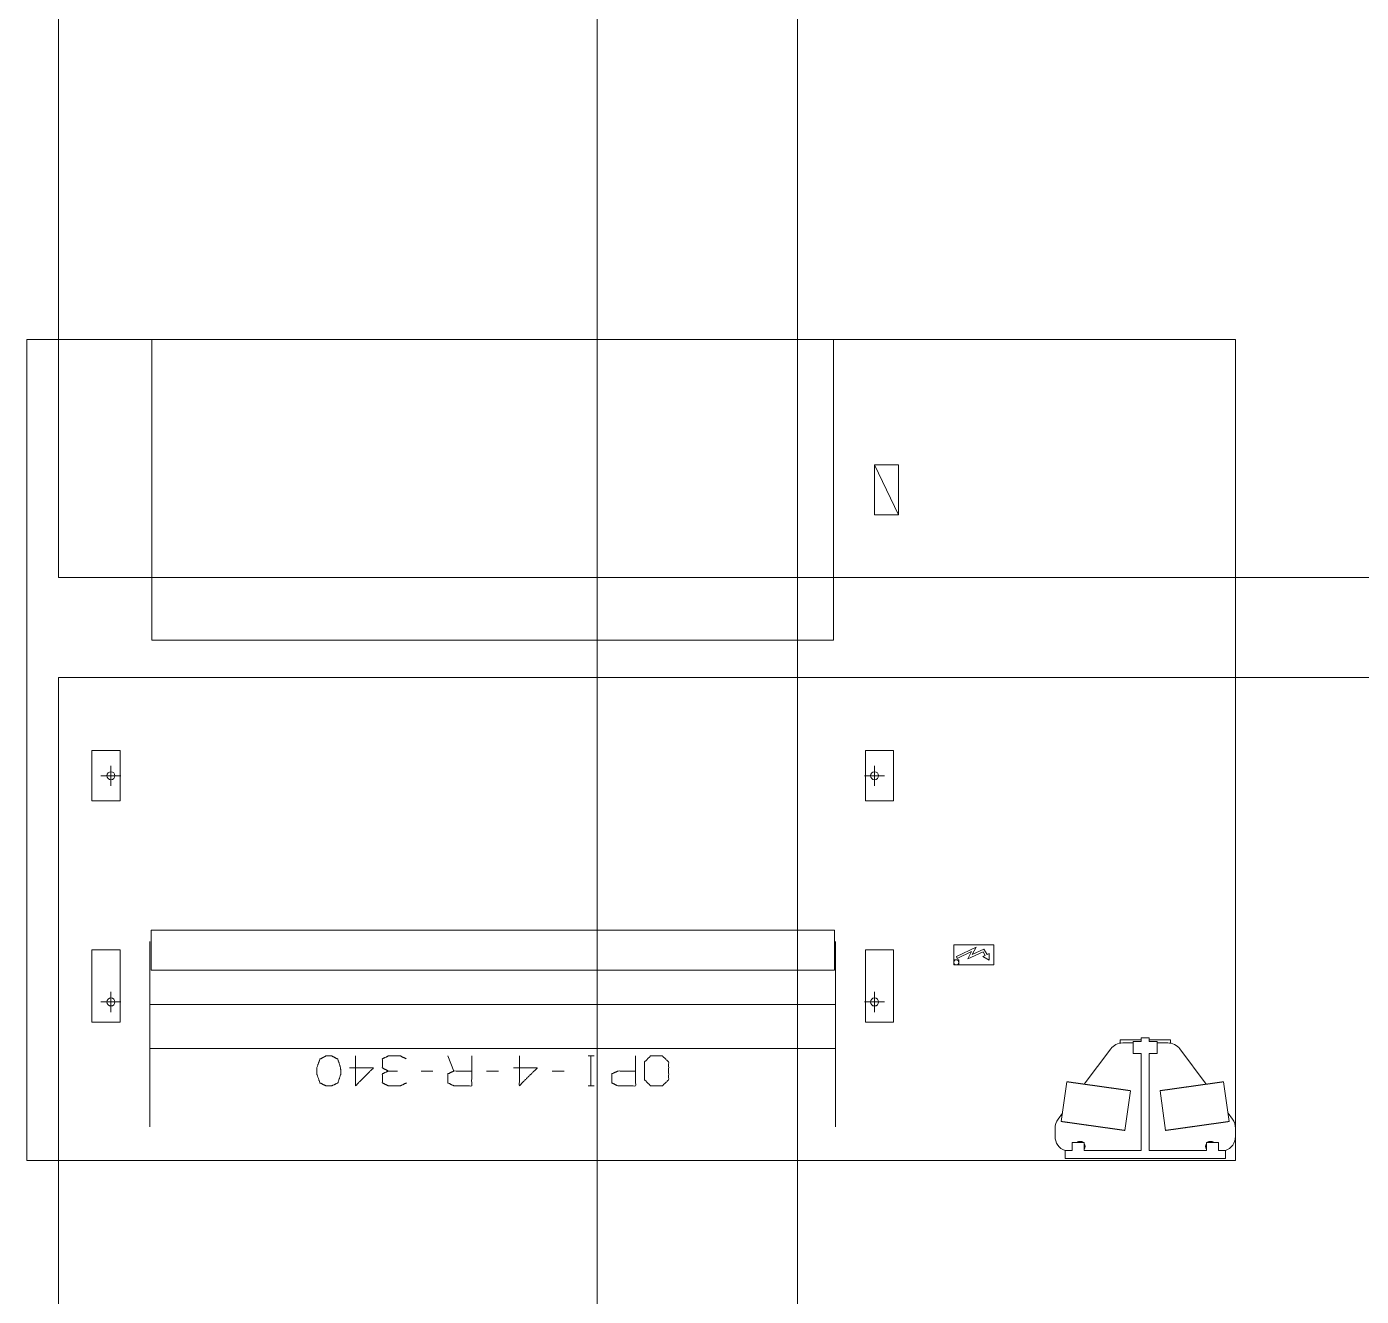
# Model space of a CAD drawing. Header units: millimetres. Extents: x 3056 to 110866, y 16649 to 58349.
# Drawn here: x 49162 to 55818, y 44265 to 50594 of the extents above; entities that cross this region are included whole.
import ezdxf

# ---------------------------------------------------------------- set-up
doc = ezdxf.new("R2010")
doc.units = ezdxf.units.MM
doc.layers.add('1', color=7, linetype='Continuous', true_color=0xffffff)

msp = doc.modelspace()

# ---------------------------------------------------------------- linework, layer by layer
at = {"layer": '1', "color": 143, "linetype": 'Continuous', "lineweight": 13}
for p, q in [((49320.5, 47849.3), (49320.5, 55863.3)), ((53006.5, 17870.4), (53006.5, 55213.3)), ((52006.5, 54663.3), (52006.5, 17870.4)), ((90886.5, 47849.3), (49320.5, 47849.3)), ((49320.5, 47349.3), (49320.5, 27999.3)), ((90886.5, 47349.3), (49320.5, 47349.3))]:
    msp.add_line(p, q, dxfattribs=at)
at = {"layer": '1', "color": 4, "linetype": 'Continuous', "lineweight": 13}
for p, q in [((49162.5, 44942.3), (49162.5, 49035.3)), ((49162.5, 44942.3), (49162.5, 49035.3)), ((49162.5, 49035.3), (55190.5, 49035.3)), ((49162.5, 49035.3), (55190.5, 49035.3)), ((55190.5, 49035.3), (55190.5, 44942.3)), ((55190.5, 49035.3), (55190.5, 44942.3)), ((53510.5, 48160.3), (53390.5, 48410.3)), ((53390.5, 48410.3), (53510.5, 48410.3)), ((53390.5, 48160.3), (53390.5, 48410.3)), ((53510.5, 48410.3), (53510.5, 48160.3)), ((53510.5, 48160.3), (53390.5, 48160.3)), ((49786.5, 47535.3), (53186.5, 47535.3)), ((49488, 46735.3), (49488, 46985.3)), ((49488, 46985.3), (49628, 46985.3)), ((49628, 46985.3), (49628, 46735.3)), ((53345, 46735.3), (53345, 46985.3)), ((53345, 46985.3), (53485.5, 46985.3)), ((53485.5, 46985.3), (53485.5, 46735.3)), ((49632.5, 46860.3), (49532.5, 46860.3)), ((49582.5, 46810.3), (49582.5, 46910.3)), ((53440.5, 46860.3), (53340.5, 46860.3)), ((53390.5, 46810.3), (53390.5, 46910.3)), ((49628, 46735.3), (49488, 46735.3)), ((53485.5, 46735.3), (53345, 46735.3)), ((49782.5, 46090.3), (53190.5, 46090.3)), ((49782.5, 45890.3), (49782.5, 46090.3)), ((53190.5, 46090.3), (53190.5, 45890.3)), ((49488, 45632.3), (49488, 45992.3)), ((49488, 45992.3), (49628, 45992.3)), ((49628, 45992.3), (49628, 45632.3)), ((53345, 45632.3), (53345, 45992.3)), ((53345, 45992.3), (53485.5, 45992.3)), ((53485.5, 45992.3), (53485.5, 45632.3)), ((53785.5, 45917.3), (53785.5, 46017.3)), ((53785.5, 46017.3), (53985.5, 46017.3)), ((53798.7, 45958.7), (53897.5, 46005)), ((53897.5, 46005), (53878, 45968.4)), ((53878, 45968.4), (53936.1, 45995.6)), ((53936.1, 45995.6), (53951.5, 45968.8)), ((53985.5, 46017.3), (53985.5, 45917.3)), ((53785.5, 45942.3), (53810.5, 45942.3)), ((53798.7, 45958.7), (53803.3, 45949.8)), ((53803.3, 45949.8), (53874.6, 45983.2)), ((53810.5, 45942.3), (53810.5, 45917.3)), ((53874.6, 45983.2), (53855.2, 45946.6)), ((53932, 45982.7), (53855.2, 45946.6)), ((53942.4, 45964.6), (53931.3, 45959.5)), ((53931.3, 45959.5), (53962.1, 45940.3)), ((53932, 45982.7), (53942.4, 45964.6)), ((53962.1, 45973.8), (53951.5, 45968.8)), ((53962.1, 45973.8), (53962.1, 45940.3)), ((53190.5, 45890.3), (49782.5, 45890.3)), ((53985.5, 45917.3), (53785.5, 45917.3)), ((49632.5, 45732.3), (49532.5, 45732.3)), ((49582.5, 45682.3), (49582.5, 45782.3)), ((53440.5, 45732.3), (53340.5, 45732.3)), ((53390.5, 45682.3), (53390.5, 45782.3)), ((53196.4, 45719.7), (49776.5, 45719.7)), ((49628, 45632.3), (49488, 45632.3)), ((53485.5, 45632.3), (53345, 45632.3)), ((54615.5, 45527.2), (54615.5, 45543.3)), ((54720.5, 45543.3), (54615.5, 45543.3)), ((54628, 45528.3), (54680.5, 45528.3)), ((54680.5, 45475.3), (54680.5, 45535.3)), ((54720.5, 45535.3), (54680.5, 45535.3)), ((54720.5, 45553.3), (54760.5, 45553.3)), ((54720.5, 45535.3), (54720.5, 45553.3)), ((54760.5, 45535.3), (54760.5, 45553.3)), ((54865.5, 45543.3), (54760.5, 45543.3)), ((54760.5, 45535.3), (54800.5, 45535.3)), ((54800.5, 45475.3), (54800.5, 45535.3)), ((54800.5, 45528.3), (54853, 45528.3)), ((54865.5, 45527.2), (54865.5, 45543.3)), ((49776.5, 45500.6), (53196.4, 45500.6)), ((51262.9, 45463.1), (51292.6, 45388.1)), ((51991.6, 45463.1), (51961.9, 45463.1)), ((51976, 45314.6), (51976, 45463.1)), ((54568, 45498.3), (54436.1, 45322.4)), ((54720.5, 45475.3), (54680.5, 45475.3)), ((54720.5, 44992.3), (54720.5, 45475.3)), ((54760.5, 45475.3), (54800.5, 45475.3)), ((54760.5, 44992.3), (54760.5, 45475.3)), ((55044.9, 45322.4), (54913, 45498.3)), ((51129.1, 45388.1), (51188.5, 45388.1)), ((51456, 45388.1), (51515.4, 45388.1)), ((51782.9, 45388.1), (51842.3, 45388.1)), ((54349.7, 45334.6), (54321.8, 45136.5)), ((55159.1, 45136.5), (55131.3, 45334.6)), ((51991.6, 45314.6), (51961.9, 45314.6)), ((54638.7, 45092), (54666.6, 45290.1)), ((54814.4, 45290.1), (54842.2, 45092)), ((54327.7, 45177.9), (54305.5, 45148.3)), ((55175.5, 45148.3), (55153.3, 45177.9)), ((54290.5, 45062.3), (54290.5, 45103.3)), ((54375.5, 44992.3), (54340.5, 44992.3)), ((54340.5, 44952.3), (54340.5, 44992.3)), ((54375.5, 44992.3), (54375.5, 45032.3)), ((54375.5, 45032.3), (54435.5, 45032.3)), ((54435.5, 44992.3), (54435.5, 45032.3)), ((54720.5, 44992.3), (54435.5, 44992.3)), ((55045.5, 44992.3), (54760.5, 44992.3)), ((55045.5, 44992.3), (55045.5, 45032.3)), ((55045.5, 45032.3), (55105.5, 45032.3)), ((55105.5, 44992.3), (55105.5, 45032.3)), ((55140.5, 44992.3), (55105.5, 44992.3)), ((55140.5, 44952.3), (55140.5, 44992.3)), ((55190.5, 44942.3), (49162.5, 44942.3)), ((55190.5, 44942.3), (49162.5, 44942.3)), ((54340.5, 44952.3), (55140.5, 44952.3))]:
    msp.add_line(p, q, dxfattribs=at)
at = {"layer": '1', "color": 9, "linetype": 'Continuous', "lineweight": 13}
for p, q in [((58556.5, 47849.3), (54720.5, 47849.3)), ((58556.5, 47349.3), (54720.5, 47349.3)), ((49320.5, 46041.3), (49320.5, 44541.3))]:
    msp.add_line(p, q, dxfattribs=at)
at = {"layer": '1', "color": 4, "linetype": 'Continuous', "lineweight": 13}
for centre, radius in [((49582.5, 46860.3), 20), ((53390.5, 46860.3), 20), ((53798, 45929.8), 12.5), ((49582.5, 45732.3), 20), ((53390.5, 45732.3), 20)]:
    msp.add_circle(centre, radius, dxfattribs=at)
for centre, radius, start, end in [((54628, 45453.3), 75, 90, 143.1301), ((54853, 45453.3), 75, 36.8699, 90), ((54365.5, 45103.3), 75, 143.1301, 180), ((55115.5, 45103.3), 75, 0, 36.8699), ((54365.5, 45062.3), 75, 180, 250.52766), ((55115.5, 45062.3), 75, 289.47234, 0), ((54415.5, 45012.3), 25, 90, 126.87188), ((54415.5, 45012.3), 25, 53.12812, 90), ((54415.5, 45012.3), 25, 323.12812, 36.86625), ((55065.5, 45012.3), 25, 143.13375, 216.87188), ((55065.5, 45012.3), 25, 90, 126.87188), ((55065.5, 45012.3), 25, 53.12812, 90)]:
    msp.add_arc(centre, radius, start, end, dxfattribs=at)
for points, knots in [([(49786.5, 49035.3), (49786.5, 49035.2), (49786.5, 49035), (49786.5, 49034.6), (49786.5, 49034), (49786.5, 49033.2), (49786.5, 49032.2), (49786.5, 49030.9), (49786.5, 49029.5), (49786.5, 49028.7), (49786.5, 49027), (49786.5, 49025.1), (49786.5, 49022.9), (49786.5, 49020.6), (49786.5, 49018), (49786.5, 49015.3), (49786.5, 49012.3), (49786.5, 49009.2), (49786.5, 49005.9), (49786.5, 49002.3), (49786.5, 48998.6), (49786.5, 48994.7), (49786.5, 48990.5), (49786.5, 48986.2), (49786.5, 48981.7), (49786.5, 48977), (49786.5, 48974.6), (49786.5, 48969.6), (49786.5, 48964.4), (49786.5, 48959.1), (49786.5, 48953.5), (49786.5, 48947.8), (49786.5, 48941.9), (49786.5, 48935.8), (49786.5, 48929.6), (49786.5, 48923.1), (49786.5, 48916.5), (49786.5, 48909.7), (49786.5, 48902.8), (49786.5, 48895.7), (49786.5, 48888.4), (49786.5, 48884.7), (49786.5, 48877.2), (49786.5, 48869.5), (49786.5, 48861.6), (49786.5, 48853.6), (49786.5, 48845.4), (49786.5, 48837.1), (49786.5, 48828.6), (49786.5, 48820), (49786.5, 48811.2), (49786.5, 48802.3), (49786.5, 48793.3), (49786.5, 48784.1), (49786.5, 48774.7), (49786.5, 48765.3), (49786.5, 48760.5), (49786.5, 48750.8), (49786.5, 48741), (49786.5, 48731.1), (49786.5, 48721.1), (49786.5, 48716), (49786.5, 48705.8), (49786.5, 48695.5), (49786.5, 48685.1), (49786.5, 48674.5), (49786.5, 48663.9), (49786.5, 48653.1), (49786.5, 48642.3), (49786.5, 48631.3), (49786.5, 48620.3), (49786.5, 48609.1), (49786.5, 48603.5), (49786.5, 48592.2), (49786.5, 48580.9), (49786.5, 48569.4), (49786.5, 48557.9), (49786.5, 48546.3), (49786.5, 48540.5), (49786.5, 48528.8), (49786.5, 48517.1), (49786.5, 48511.1), (49786.5, 48499.3), (49786.5, 48487.4), (49786.5, 48475.4), (49786.5, 48463.4), (49786.5, 48451.3), (49786.5, 48439.2), (49786.5, 48427), (49786.5, 48414.9), (49786.5, 48402.6), (49786.5, 48390.4), (49786.5, 48378.1), (49786.5, 48365.7), (49786.5, 48353.4), (49786.5, 48341), (49786.5, 48328.7), (49786.5, 48316.3), (49786.5, 48303.9), (49786.5, 48291.5), (49786.5, 48285.3)], [0, 0, 0.000141, 0.000346, 0.000889, 0.001707, 0.002801, 0.00417, 0.005807, 0.007719, 0.008735, 0.011056, 0.013638, 0.016496, 0.019621, 0.023015, 0.026677, 0.0306, 0.034791, 0.03925, 0.043963, 0.048944, 0.054186, 0.059683, 0.06544, 0.071444, 0.077709, 0.080969, 0.087608, 0.094502, 0.101642, 0.109022, 0.116656, 0.124523, 0.13263, 0.140976, 0.149556, 0.158368, 0.167413, 0.176684, 0.186181, 0.195897, 0.200814, 0.210861, 0.221127, 0.231597, 0.242287, 0.25318, 0.264279, 0.275574, 0.287075, 0.298766, 0.310647, 0.322719, 0.334975, 0.347414, 0.360029, 0.366428, 0.379305, 0.39235, 0.405565, 0.418943, 0.425674, 0.439284, 0.453049, 0.46697, 0.481031, 0.495234, 0.509578, 0.524049, 0.538661, 0.553393, 0.568245, 0.57573, 0.590759, 0.6059, 0.621154, 0.636507, 0.651958, 0.659705, 0.675298, 0.690982, 0.698863, 0.714675, 0.730557, 0.746516, 0.762546, 0.778633, 0.79479, 0.810997, 0.82726, 0.843572, 0.85992, 0.87631, 0.892735, 0.909181, 0.925663, 0.942159, 0.958676, 0.9752, 0.991731, 1, 1]), ([(53186.5, 48285.3), (53186.5, 48297.7), (53186.5, 48310.1), (53186.5, 48322.5), (53186.5, 48334.9), (53186.5, 48347.2), (53186.5, 48359.6), (53186.5, 48371.9), (53186.5, 48384.2), (53186.5, 48396.5), (53186.5, 48408.7), (53186.5, 48414.9), (53186.5, 48427), (53186.5, 48439.2), (53186.5, 48451.3), (53186.5, 48463.4), (53186.5, 48475.4), (53186.5, 48487.4), (53186.5, 48499.3), (53186.5, 48511.1), (53186.5, 48522.9), (53186.5, 48534.7), (53186.5, 48546.3), (53186.5, 48557.9), (53186.5, 48569.4), (53186.5, 48575.2), (53186.5, 48586.6), (53186.5, 48592.2), (53186.5, 48603.5), (53186.5, 48614.7), (53186.5, 48625.8), (53186.5, 48636.8), (53186.5, 48647.7), (53186.5, 48658.5), (53186.5, 48669.2), (53186.5, 48679.8), (53186.5, 48690.3), (53186.5, 48695.5), (53186.5, 48705.8), (53186.5, 48716), (53186.5, 48726.1), (53186.5, 48736.1), (53186.5, 48746), (53186.5, 48755.7), (53186.5, 48765.3), (53186.5, 48770), (53186.5, 48779.4), (53186.5, 48788.7), (53186.5, 48797.8), (53186.5, 48806.8), (53186.5, 48815.6), (53186.5, 48824.3), (53186.5, 48832.9), (53186.5, 48841.3), (53186.5, 48849.5), (53186.5, 48857.6), (53186.5, 48865.5), (53186.5, 48873.3), (53186.5, 48880.9), (53186.5, 48888.4), (53186.5, 48895.7), (53186.5, 48902.8), (53186.5, 48909.7), (53186.5, 48916.5), (53186.5, 48923.1), (53186.5, 48926.4), (53186.5, 48932.7), (53186.5, 48938.9), (53186.5, 48944.9), (53186.5, 48950.7), (53186.5, 48956.3), (53186.5, 48961.8), (53186.5, 48964.4), (53186.5, 48969.6), (53186.5, 48974.6), (53186.5, 48979.4), (53186.5, 48984), (53186.5, 48988.4), (53186.5, 48992.6), (53186.5, 48996.6), (53186.5, 49000.5), (53186.5, 49004.1), (53186.5, 49007.5), (53186.5, 49010.8), (53186.5, 49013.8), (53186.5, 49016.7), (53186.5, 49019.3), (53186.5, 49021.8), (53186.5, 49022.9), (53186.5, 49025.1), (53186.5, 49027), (53186.5, 49028.7), (53186.5, 49030.3), (53186.5, 49031.6), (53186.5, 49032.7), (53186.5, 49033.7), (53186.5, 49034), (53186.5, 49034.6), (53186.5, 49035), (53186.5, 49035.2), (53186.5, 49035.3)], [0, 0, 0.016538, 0.033069, 0.049586, 0.066096, 0.082585, 0.099045, 0.115485, 0.131896, 0.148265, 0.164598, 0.17274, 0.189003, 0.20521, 0.221367, 0.237454, 0.253484, 0.269443, 0.285325, 0.301137, 0.316856, 0.332498, 0.348042, 0.363493, 0.378846, 0.386501, 0.401699, 0.409241, 0.42427, 0.439185, 0.453973, 0.468642, 0.483183, 0.497598, 0.511871, 0.526003, 0.539987, 0.546951, 0.560716, 0.574326, 0.587788, 0.601081, 0.614211, 0.627179, 0.639971, 0.646279, 0.658802, 0.671156, 0.68332, 0.695293, 0.707083, 0.718675, 0.730077, 0.741274, 0.752267, 0.763054, 0.773638, 0.784009, 0.794162, 0.804103, 0.813819, 0.823316, 0.832587, 0.841632, 0.850444, 0.85479, 0.863257, 0.871484, 0.879471, 0.887225, 0.894725, 0.901992, 0.905498, 0.912392, 0.919031, 0.925423, 0.931554, 0.937439, 0.943069, 0.948438, 0.953546, 0.958394, 0.96298, 0.967305, 0.971362, 0.975158, 0.978678, 0.981938, 0.983504, 0.986362, 0.988944, 0.991265, 0.993304, 0.995082, 0.996585, 0.997813, 0.998293, 0.999111, 0.999654, 0.999929, 1, 1]), ([(49786.5, 48285.3), (49786.5, 48272.9), (49786.5, 48260.5), (49786.5, 48248.1), (49786.5, 48235.7), (49786.5, 48229.5), (49786.5, 48217.2), (49786.5, 48204.9), (49786.5, 48192.5), (49786.5, 48180.2), (49786.5, 48168), (49786.5, 48155.7), (49786.5, 48143.5), (49786.5, 48131.4), (49786.5, 48119.3), (49786.5, 48107.2), (49786.5, 48095.2), (49786.5, 48083.2), (49786.5, 48071.3), (49786.5, 48059.4), (49786.5, 48047.7), (49786.5, 48035.9), (49786.5, 48024.3), (49786.5, 48012.7), (49786.5, 48001.2), (49786.5, 47995.4), (49786.5, 47984), (49786.5, 47972.7), (49786.5, 47961.5), (49786.5, 47950.3), (49786.5, 47939.3), (49786.5, 47928.3), (49786.5, 47917.5), (49786.5, 47906.7), (49786.5, 47896.1), (49786.5, 47885.5), (49786.5, 47875.1), (49786.5, 47864.8), (49786.5, 47854.6), (49786.5, 47844.5), (49786.5, 47839.5), (49786.5, 47829.6), (49786.5, 47819.8), (49786.5, 47810.1), (49786.5, 47800.6), (49786.5, 47795.9), (49786.5, 47786.5), (49786.5, 47777.3), (49786.5, 47768.3), (49786.5, 47759.4), (49786.5, 47750.6), (49786.5, 47742), (49786.5, 47733.5), (49786.5, 47725.2), (49786.5, 47717), (49786.5, 47709), (49786.5, 47701.1), (49786.5, 47693.4), (49786.5, 47685.9), (49786.5, 47678.5), (49786.5, 47671.3), (49786.5, 47664.3), (49786.5, 47657.4), (49786.5, 47650.7), (49786.5, 47644.2), (49786.5, 47637.9), (49786.5, 47631.7), (49786.5, 47625.7), (49786.5, 47619.9), (49786.5, 47617.1), (49786.5, 47611.5), (49786.5, 47608.8), (49786.5, 47603.5), (49786.5, 47598.5), (49786.5, 47593.6), (49786.5, 47588.9), (49786.5, 47584.4), (49786.5, 47580.1), (49786.5, 47575.9), (49786.5, 47572), (49786.5, 47570.1), (49786.5, 47566.5), (49786.5, 47563.1), (49786.5, 47561.4), (49786.5, 47558.2), (49786.5, 47556.8), (49786.5, 47553.9), (49786.5, 47551.3), (49786.5, 47548.8), (49786.5, 47546.6), (49786.5, 47544.6), (49786.5, 47542.7), (49786.5, 47541.1), (49786.5, 47539.7), (49786.5, 47538.4), (49786.5, 47537.4), (49786.5, 47536.6), (49786.5, 47536), (49786.5, 47535.6), (49786.5, 47535.4), (49786.5, 47535.3)], [0, 0, 0.016531, 0.033062, 0.049579, 0.06609, 0.07433, 0.090812, 0.107259, 0.123684, 0.140074, 0.156429, 0.172734, 0.188998, 0.205204, 0.221361, 0.237455, 0.253478, 0.269438, 0.285327, 0.301132, 0.316859, 0.332494, 0.348044, 0.363496, 0.378849, 0.386497, 0.401695, 0.41678, 0.431751, 0.446603, 0.461343, 0.475948, 0.490419, 0.504763, 0.518965, 0.533027, 0.546948, 0.560713, 0.574323, 0.587785, 0.594432, 0.607647, 0.620693, 0.633569, 0.646276, 0.652584, 0.665023, 0.677278, 0.68935, 0.701232, 0.71293, 0.724424, 0.73572, 0.746818, 0.757712, 0.768401, 0.778878, 0.789137, 0.799184, 0.809013, 0.818622, 0.828006, 0.837165, 0.846097, 0.854789, 0.863256, 0.871483, 0.87947, 0.887224, 0.890977, 0.898357, 0.901991, 0.909004, 0.915771, 0.92229, 0.928555, 0.934567, 0.940317, 0.945813, 0.951056, 0.953546, 0.958393, 0.962979, 0.965209, 0.9694, 0.971361, 0.975157, 0.978685, 0.981945, 0.984929, 0.987653, 0.990108, 0.992288, 0.994193, 0.99583, 0.997199, 0.998293, 0.999111, 0.999654, 0.999929, 1, 1]), ([(53186.5, 47535.3), (53186.5, 47535.4), (53186.5, 47535.7), (53186.5, 47536.2), (53186.5, 47536.6), (53186.5, 47537.4), (53186.5, 47538.4), (53186.5, 47539.7), (53186.5, 47541.1), (53186.5, 47542.7), (53186.5, 47544.6), (53186.5, 47546.6), (53186.5, 47548.8), (53186.5, 47550), (53186.5, 47552.6), (53186.5, 47555.3), (53186.5, 47558.2), (53186.5, 47561.4), (53186.5, 47564.7), (53186.5, 47568.3), (53186.5, 47572), (53186.5, 47575.9), (53186.5, 47580.1), (53186.5, 47584.4), (53186.5, 47588.9), (53186.5, 47593.6), (53186.5, 47598.5), (53186.5, 47603.5), (53186.5, 47608.8), (53186.5, 47611.5), (53186.5, 47617.1), (53186.5, 47622.8), (53186.5, 47628.7), (53186.5, 47634.8), (53186.5, 47641), (53186.5, 47647.5), (53186.5, 47654.1), (53186.5, 47660.9), (53186.5, 47667.8), (53186.5, 47674.9), (53186.5, 47678.5), (53186.5, 47685.9), (53186.5, 47693.4), (53186.5, 47701.1), (53186.5, 47709), (53186.5, 47717), (53186.5, 47721.1), (53186.5, 47729.3), (53186.5, 47737.7), (53186.5, 47746.3), (53186.5, 47755), (53186.5, 47763.8), (53186.5, 47772.8), (53186.5, 47777.3), (53186.5, 47786.5), (53186.5, 47795.9), (53186.5, 47805.3), (53186.5, 47814.9), (53186.5, 47824.6), (53186.5, 47834.5), (53186.5, 47844.5), (53186.5, 47854.6), (53186.5, 47864.8), (53186.5, 47875.1), (53186.5, 47885.5), (53186.5, 47896.1), (53186.5, 47906.7), (53186.5, 47917.5), (53186.5, 47928.3), (53186.5, 47939.3), (53186.5, 47950.3), (53186.5, 47961.5), (53186.5, 47972.7), (53186.5, 47978.4), (53186.5, 47989.7), (53186.5, 48001.2), (53186.5, 48006.9), (53186.5, 48018.5), (53186.5, 48024.3), (53186.5, 48035.9), (53186.5, 48047.7), (53186.5, 48059.4), (53186.5, 48065.4), (53186.5, 48077.2), (53186.5, 48089.2), (53186.5, 48101.2), (53186.5, 48113.2), (53186.5, 48125.3), (53186.5, 48137.5), (53186.5, 48149.6), (53186.5, 48155.7), (53186.5, 48168), (53186.5, 48180.2), (53186.5, 48192.5), (53186.5, 48204.9), (53186.5, 48217.2), (53186.5, 48229.5), (53186.5, 48241.9), (53186.5, 48254.3), (53186.5, 48266.7), (53186.5, 48279.1), (53186.5, 48285.3)], [0, 0, 0.000141, 0.00055, 0.001228, 0.001707, 0.002801, 0.00417, 0.005807, 0.007712, 0.009892, 0.012347, 0.015071, 0.018055, 0.019622, 0.023015, 0.026677, 0.0306, 0.034791, 0.03925, 0.043963, 0.048944, 0.054187, 0.059683, 0.065433, 0.071445, 0.07771, 0.084229, 0.090996, 0.098009, 0.101643, 0.109023, 0.11665, 0.124524, 0.132631, 0.140977, 0.149557, 0.158369, 0.167415, 0.176686, 0.186182, 0.190987, 0.200816, 0.210863, 0.221122, 0.231599, 0.242288, 0.247735, 0.258728, 0.269925, 0.281327, 0.292919, 0.304709, 0.316682, 0.322722, 0.334977, 0.347416, 0.360032, 0.372823, 0.385791, 0.398922, 0.412215, 0.425677, 0.439287, 0.453052, 0.466973, 0.481035, 0.495237, 0.509581, 0.524052, 0.538657, 0.553397, 0.568249, 0.58322, 0.590763, 0.605904, 0.621151, 0.628806, 0.644209, 0.651956, 0.667506, 0.683141, 0.698868, 0.706749, 0.722596, 0.738521, 0.754516, 0.770581, 0.786703, 0.802889, 0.819123, 0.827266, 0.843571, 0.859926, 0.876316, 0.892741, 0.909188, 0.92567, 0.942165, 0.958683, 0.975207, 0.991738, 1, 1]), ([(49776.5, 46034.3), (49776.5, 46031.6), (49776.5, 46026), (49776.5, 46023.2), (49776.5, 46017.4), (49776.5, 46011.5), (49776.5, 46005.4), (49776.5, 45999.1), (49776.5, 45992.6), (49776.5, 45986), (49776.5, 45979.3), (49776.5, 45975.8), (49776.5, 45968.8), (49776.5, 45961.7), (49776.5, 45954.4), (49776.5, 45947), (49776.5, 45939.5), (49776.5, 45935.7), (49776.5, 45927.9), (49776.5, 45920), (49776.5, 45912), (49776.5, 45903.9), (49776.5, 45895.6), (49776.5, 45887.3), (49776.5, 45878.8), (49776.5, 45870.2), (49776.5, 45861.5), (49776.5, 45857.1), (49776.5, 45848.2), (49776.5, 45839.2), (49776.5, 45830.2), (49776.5, 45821.1), (49776.5, 45816.5), (49776.5, 45807.2), (49776.5, 45802.5), (49776.5, 45793.1), (49776.5, 45783.7), (49776.5, 45774.1), (49776.5, 45764.5), (49776.5, 45754.9), (49776.5, 45745.1), (49776.5, 45735.4), (49776.5, 45725.5), (49776.5, 45715.7), (49776.5, 45705.7), (49776.5, 45695.8), (49776.5, 45685.8), (49776.5, 45680.8), (49776.5, 45670.7), (49776.5, 45665.7), (49776.5, 45655.6), (49776.5, 45645.5), (49776.5, 45635.4), (49776.5, 45625.3), (49776.5, 45615.2), (49776.5, 45610.1)], [0, 0, 0.006424, 0.019473, 0.026097, 0.039744, 0.05379, 0.068223, 0.08303, 0.098224, 0.113779, 0.129709, 0.137855, 0.154309, 0.171112, 0.188252, 0.205728, 0.223542, 0.232523, 0.250798, 0.269385, 0.288272, 0.307457, 0.326917, 0.346652, 0.366661, 0.386932, 0.407452, 0.417831, 0.438713, 0.45982, 0.481151, 0.502707, 0.513522, 0.535377, 0.546392, 0.568522, 0.590839, 0.613305, 0.635946, 0.658725, 0.681653, 0.704705, 0.727883, 0.751173, 0.774562, 0.798039, 0.821603, 0.833404, 0.85708, 0.868944, 0.892695, 0.916496, 0.940335, 0.964186, 0.988062, 1, 1]), ([(53196.5, 45110.1), (53196.5, 45110.2), (53196.5, 45110.4), (53196.5, 45110.8), (53196.5, 45111.4), (53196.5, 45112.2), (53196.5, 45113.2), (53196.5, 45114.4), (53196.5, 45115.8), (53196.5, 45117.5), (53196.5, 45119.3), (53196.5, 45121.3), (53196.5, 45123.5), (53196.5, 45126), (53196.5, 45128.6), (53196.5, 45129.9), (53196.5, 45132.8), (53196.5, 45136), (53196.5, 45139.3), (53196.5, 45142.7), (53196.5, 45146.4), (53196.5, 45150.3), (53196.5, 45154.4), (53196.5, 45158.6), (53196.5, 45163), (53196.5, 45167.6), (53196.5, 45172.4), (53196.5, 45177.4), (53196.5, 45182.5), (53196.5, 45187.9), (53196.5, 45193.3), (53196.5, 45199), (53196.5, 45204.8), (53196.5, 45210.8), (53196.5, 45213.9), (53196.5, 45220.1), (53196.5, 45226.5), (53196.5, 45233.1), (53196.5, 45239.8), (53196.5, 45246.7), (53196.5, 45253.7), (53196.5, 45260.8), (53196.5, 45264.4), (53196.5, 45271.8), (53196.5, 45279.3), (53196.5, 45286.9), (53196.5, 45294.7), (53196.5, 45302.6), (53196.5, 45310.6), (53196.5, 45318.7), (53196.5, 45327), (53196.5, 45335.4), (53196.5, 45339.6), (53196.5, 45348.2), (53196.5, 45356.8), (53196.5, 45365.5), (53196.5, 45374.4), (53196.5, 45383.4), (53196.5, 45392.4), (53196.5, 45401.5), (53196.5, 45410.7), (53196.5, 45420), (53196.5, 45429.4), (53196.5, 45438.8), (53196.5, 45448.4), (53196.5, 45457.9), (53196.5, 45467.6), (53196.5, 45477.3), (53196.5, 45487), (53196.5, 45496.9), (53196.5, 45506.7), (53196.5, 45516.6), (53196.5, 45526.5), (53196.5, 45536.5), (53196.5, 45546.5), (53196.5, 45556.5), (53196.5, 45566.6), (53196.5, 45571.6), (53196.5, 45581.7), (53196.5, 45591.7), (53196.5, 45601.8), (53196.5, 45611.9), (53196.5, 45622), (53196.5, 45632.1), (53196.5, 45642.2), (53196.5, 45652.2), (53196.5, 45662.3), (53196.5, 45672.3), (53196.5, 45682.3), (53196.5, 45687.3), (53196.5, 45697.2), (53196.5, 45707.2), (53196.5, 45712.1), (53196.5, 45722), (53196.5, 45731.8), (53196.5, 45741.6), (53196.5, 45751.3), (53196.5, 45760.9), (53196.5, 45765.7), (53196.5, 45775.3), (53196.5, 45784.8), (53196.5, 45794.2), (53196.5, 45803.5), (53196.5, 45812.8), (53196.5, 45822), (53196.5, 45831.1), (53196.5, 45840.1), (53196.5, 45849), (53196.5, 45857.8), (53196.5, 45866.5), (53196.5, 45875.1), (53196.5, 45879.4), (53196.5, 45887.9), (53196.5, 45896.2), (53196.5, 45904.4), (53196.5, 45912.5), (53196.5, 45916.5), (53196.5, 45924.4), (53196.5, 45932.2), (53196.5, 45939.8), (53196.5, 45947.4), (53196.5, 45954.8), (53196.5, 45962), (53196.5, 45969.1), (53196.5, 45972.6), (53196.5, 45979.5), (53196.5, 45986.2), (53196.5, 45992.8), (53196.5, 45999.2), (53196.5, 46005.4), (53196.5, 46011.6), (53196.5, 46014.5), (53196.5, 46020.4), (53196.5, 46026.1), (53196.5, 46028.8), (53196.5, 46034.3)], [0, 0, 0.000109, 0.000275, 0.000716, 0.001374, 0.002256, 0.003355, 0.004672, 0.006213, 0.00797, 0.00994, 0.012133, 0.014538, 0.017155, 0.019989, 0.021455, 0.02461, 0.027971, 0.031538, 0.035317, 0.039302, 0.043488, 0.047879, 0.052472, 0.057264, 0.062251, 0.067433, 0.07281, 0.078375, 0.08413, 0.090073, 0.096194, 0.102504, 0.108986, 0.112318, 0.119063, 0.125986, 0.133074, 0.140329, 0.147749, 0.155325, 0.16306, 0.166965, 0.174936, 0.183049, 0.191306, 0.199711, 0.208254, 0.216929, 0.225741, 0.234679, 0.243743, 0.248335, 0.257577, 0.266933, 0.276403, 0.285983, 0.295665, 0.305445, 0.315322, 0.325296, 0.335351, 0.345491, 0.355712, 0.366007, 0.376376, 0.386815, 0.39731, 0.407868, 0.418478, 0.429134, 0.439842, 0.450589, 0.461371, 0.472192, 0.483037, 0.493905, 0.499344, 0.510241, 0.521148, 0.532062, 0.542981, 0.5539, 0.564814, 0.575721, 0.586612, 0.597485, 0.60833, 0.619152, 0.624546, 0.635316, 0.646052, 0.651405, 0.662073, 0.672694, 0.683258, 0.693765, 0.704209, 0.709397, 0.719738, 0.73001, 0.740202, 0.750313, 0.760339, 0.770279, 0.780122, 0.789868, 0.79951, 0.809049, 0.81848, 0.827801, 0.832428, 0.841572, 0.85059, 0.859482, 0.868243, 0.87256, 0.88112, 0.889543, 0.897822, 0.905959, 0.913946, 0.921779, 0.929458, 0.93326, 0.940698, 0.947981, 0.955092, 0.962032, 0.968806, 0.975408, 0.978614, 0.984947, 0.991096, 0.994125, 1, 1]), ([(49776.5, 45610.1), (49776.5, 45599.9), (49776.5, 45589.7), (49776.5, 45579.5), (49776.5, 45569.3), (49776.5, 45559.2), (49776.5, 45549.1), (49776.5, 45538.9), (49776.5, 45528.9), (49776.5, 45518.8), (49776.5, 45508.8), (49776.5, 45498.8), (49776.5, 45488.9), (49776.5, 45479.1), (49776.5, 45469.2), (49776.5, 45459.5), (49776.5, 45454.6), (49776.5, 45445), (49776.5, 45435.4), (49776.5, 45430.6), (49776.5, 45421.1), (49776.5, 45411.7), (49776.5, 45402.4), (49776.5, 45393.2), (49776.5, 45384), (49776.5, 45375), (49776.5, 45366), (49776.5, 45357.2), (49776.5, 45348.4), (49776.5, 45339.8), (49776.5, 45331.3), (49776.5, 45322.9), (49776.5, 45314.6), (49776.5, 45306.4), (49776.5, 45298.4), (49776.5, 45290.5), (49776.5, 45282.7), (49776.5, 45275), (49776.5, 45267.5), (49776.5, 45260.2), (49776.5, 45253), (49776.5, 45245.9), (49776.5, 45239), (49776.5, 45232.2), (49776.5, 45225.6), (49776.5, 45219.2), (49776.5, 45212.9), (49776.5, 45206.8), (49776.5, 45200.9), (49776.5, 45195.1), (49776.5, 45189.5), (49776.5, 45186.8), (49776.5, 45181.4), (49776.5, 45176.3), (49776.5, 45171.3), (49776.5, 45166.5), (49776.5, 45161.9), (49776.5, 45157.5), (49776.5, 45153.2), (49776.5, 45149.2), (49776.5, 45145.3), (49776.5, 45141.7), (49776.5, 45138.2), (49776.5, 45134.9), (49776.5, 45131.8), (49776.5, 45129), (49776.5, 45126.3), (49776.5, 45123.8), (49776.5, 45121.6), (49776.5, 45119.5), (49776.5, 45118.5), (49776.5, 45116.7), (49776.5, 45115.2), (49776.5, 45113.8), (49776.5, 45112.7), (49776.5, 45111.8), (49776.5, 45111), (49776.5, 45110.5), (49776.5, 45110.2), (49776.5, 45110.1)], [0, 0, 0.020405, 0.040788, 0.061161, 0.081513, 0.101822, 0.1221, 0.142314, 0.162476, 0.182573, 0.202587, 0.222526, 0.242359, 0.262107, 0.281739, 0.301245, 0.310939, 0.330264, 0.349452, 0.359009, 0.377974, 0.396781, 0.415418, 0.433886, 0.452174, 0.470271, 0.488178, 0.505884, 0.523368, 0.54064, 0.55769, 0.574507, 0.59108, 0.60741, 0.623497, 0.639309, 0.654866, 0.670149, 0.685145, 0.699856, 0.714281, 0.72841, 0.742242, 0.755757, 0.768955, 0.781835, 0.794387, 0.80661, 0.818506, 0.830052, 0.84126, 0.846679, 0.857358, 0.867676, 0.877635, 0.887234, 0.896452, 0.9053, 0.913777, 0.921874, 0.929578, 0.936902, 0.943834, 0.950375, 0.956524, 0.96227, 0.967615, 0.972557, 0.977098, 0.981236, 0.983194, 0.986718, 0.989829, 0.992518, 0.994804, 0.996677, 0.998127, 0.999174, 0.999799, 1, 1]), ([(50654.4, 45463.1), (50624.8, 45447.4), (50609.1, 45403.7), (50609.1, 45374), (50624.8, 45328.7), (50654.4, 45314.6), (50684.1, 45314.6), (50713.8, 45328.7), (50729.4, 45374), (50727.9, 45403.7), (50713.8, 45447.4), (50684.1, 45463.1), (50654.4, 45463.1)], [0, 0, 0.076269, 0.18189, 0.24938, 0.358349, 0.433026, 0.500517, 0.575204, 0.68417, 0.751753, 0.85623, 0.93251, 1, 1]), ([(50772.6, 45403.7), (50891.3, 45403.7), (50802.3, 45314.6), (50802.3, 45463.1)], [0, 0, 0.302057, 0.622432, 1, 1]), ([(51054.8, 45449), (51026.6, 45463.1), (50965.7, 45463.1), (50936, 45449), (50936, 45403.7), (50965.7, 45388.1), (51011, 45388.1)], [0, 0, 0.126085, 0.370421, 0.502134, 0.683816, 0.818317, 1, 1]), ([(51381.6, 45463.1), (51381.6, 45314.6), (51292.6, 45314.6), (51262.9, 45328.7), (51262.9, 45374), (51292.6, 45388.1), (51381.6, 45388.1)], [0, 0, 0.339227, 0.542755, 0.617834, 0.721388, 0.796471, 1, 1]), ([(51589.8, 45403.7), (51708.5, 45403.7), (51619.4, 45314.6), (51619.4, 45463.1)], [0, 0, 0.302057, 0.622432, 1, 1]), ([(52198.8, 45463.1), (52198.8, 45314.6), (52109.8, 45314.6), (52080.1, 45328.7), (52080.1, 45374), (52111.3, 45388.1), (52198.8, 45388.1)], [0, 0, 0.339337, 0.542945, 0.618037, 0.721624, 0.799961, 1, 1]), ([(52332.6, 45463.1), (52273.2, 45463.1), (52243.5, 45433.4), (52243.5, 45344.3), (52273.2, 45314.6), (52332.6, 45314.6), (52363.8, 45344.3), (52363.8, 45433.4), (52332.6, 45463.1)], [0, 0, 0.127121, 0.217017, 0.40771, 0.497606, 0.624727, 0.717017, 0.90771, 1, 1]), ([(50965.7, 45388.1), (50936, 45374), (50936, 45328.7), (50965.7, 45314.6), (51026.6, 45314.6), (51056.3, 45328.7)], [0, 0, 0.160402, 0.381659, 0.54205, 0.839609, 1, 1]), ([(54349.7, 45334.6), (54349.7, 45334.6), (54349.8, 45334.6), (54350.1, 45334.5), (54350.3, 45334.5), (54350.6, 45334.5), (54350.9, 45334.4), (54351.3, 45334.4), (54351.8, 45334.3), (54352.2, 45334.2), (54352.8, 45334.2), (54353.3, 45334.1), (54354, 45334), (54354.6, 45333.9), (54356.1, 45333.7), (54356.9, 45333.6), (54357.8, 45333.5), (54359.7, 45333.2), (54360.7, 45333), (54361.7, 45332.9), (54364, 45332.6), (54365.2, 45332.4), (54366.4, 45332.2), (54367.8, 45332), (54369.1, 45331.9), (54370.5, 45331.7), (54373.4, 45331.3), (54374.8, 45331.1), (54376.4, 45330.8), (54378, 45330.6), (54381.3, 45330.1), (54384.8, 45329.7), (54388.4, 45329.2), (54390.3, 45328.9), (54392.2, 45328.6), (54396.1, 45328.1), (54398.1, 45327.8), (54402.3, 45327.2), (54406.5, 45326.6), (54408.7, 45326.3), (54410.9, 45326), (54413.2, 45325.7), (54417.8, 45325), (54420.1, 45324.7), (54422.5, 45324.4), (54424.9, 45324), (54427.3, 45323.7), (54429.7, 45323.3), (54432.2, 45323), (54434.7, 45322.6), (54437.2, 45322.3), (54442.3, 45321.6), (54444.9, 45321.2), (54450.1, 45320.5), (54452.8, 45320.1), (54458.1, 45319.4), (54460.8, 45319), (54463.5, 45318.6), (54466.2, 45318.2), (54468.9, 45317.8), (54474.5, 45317.1), (54480, 45316.3), (54485.6, 45315.5), (54488.4, 45315.1), (54494, 45314.3), (54496.8, 45313.9), (54502.5, 45313.1), (54505.3, 45312.7), (54511, 45311.9), (54516.6, 45311.1), (54522.3, 45310.3), (54525.1, 45309.9), (54527.9, 45309.5), (54530.7, 45309.2), (54536.3, 45308.4), (54539, 45308), (54541.8, 45307.6), (54547.3, 45306.8), (54550, 45306.4), (54552.8, 45306.1), (54558.2, 45305.3), (54560.8, 45304.9), (54566.1, 45304.2), (54568.8, 45303.8), (54573.9, 45303.1), (54576.5, 45302.7), (54579.1, 45302.4), (54581.6, 45302), (54584.1, 45301.7), (54586.5, 45301.3), (54589, 45301), (54593.8, 45300.3), (54596.1, 45300), (54600.8, 45299.3), (54603.1, 45299), (54605.3, 45298.7), (54607.5, 45298.4), (54609.7, 45298), (54611.9, 45297.7), (54616.1, 45297.1), (54620.2, 45296.6), (54622.1, 45296.3), (54624.1, 45296), (54627.9, 45295.5), (54631.5, 45295), (54635, 45294.5), (54638.3, 45294), (54641.4, 45293.6), (54642.9, 45293.4), (54644.4, 45293.2), (54647.2, 45292.8), (54649.8, 45292.4), (54652.3, 45292.1), (54654.5, 45291.8), (54655.5, 45291.6), (54656.6, 45291.5), (54658.5, 45291.2), (54659.3, 45291.1), (54660.2, 45291), (54661.6, 45290.7), (54662.3, 45290.7), (54663, 45290.6), (54663.5, 45290.5), (54664.1, 45290.4), (54664.5, 45290.3), (54665, 45290.3), (54665.3, 45290.2), (54665.7, 45290.2), (54665.9, 45290.1), (54666.2, 45290.1), (54666.3, 45290.1), (54666.5, 45290.1), (54666.5, 45290.1), (54666.6, 45290.1)], [0, 0, 0.000166, 0.000316, 0.001284, 0.00207, 0.002872, 0.003974, 0.005091, 0.006527, 0.007947, 0.009684, 0.011438, 0.013475, 0.015529, 0.020255, 0.022928, 0.025599, 0.031527, 0.034799, 0.038057, 0.045187, 0.049043, 0.052886, 0.057027, 0.061167, 0.065577, 0.074693, 0.07937, 0.084328, 0.089289, 0.099726, 0.11068, 0.122134, 0.128098, 0.134059, 0.146449, 0.152878, 0.165936, 0.17943, 0.186275, 0.193324, 0.20037, 0.214848, 0.222262, 0.229678, 0.237276, 0.244872, 0.252622, 0.260386, 0.268286, 0.2762, 0.292299, 0.300479, 0.316962, 0.325278, 0.342111, 0.350628, 0.359143, 0.367744, 0.376343, 0.393726, 0.411229, 0.428845, 0.437695, 0.455447, 0.464329, 0.482163, 0.491083, 0.508933, 0.526768, 0.544569, 0.553453, 0.562303, 0.571154, 0.588787, 0.597538, 0.606287, 0.623654, 0.632272, 0.640871, 0.657905, 0.666319, 0.683036, 0.691352, 0.707717, 0.715767, 0.723814, 0.731714, 0.739628, 0.747378, 0.755142, 0.770322, 0.777735, 0.792398, 0.799643, 0.806692, 0.813738, 0.820586, 0.827431, 0.840707, 0.853548, 0.85976, 0.865957, 0.877879, 0.889317, 0.900272, 0.910709, 0.920629, 0.92532, 0.930014, 0.938847, 0.947114, 0.95481, 0.961941, 0.965215, 0.96847, 0.974415, 0.977088, 0.979742, 0.984468, 0.986522, 0.988577, 0.990313, 0.99205, 0.993486, 0.994906, 0.996024, 0.997144, 0.997927, 0.99873, 0.999214, 0.999681, 0.999848, 1, 1]), ([(54814.4, 45290.1), (54814.4, 45290.1), (54814.5, 45290.1), (54814.6, 45290.1), (54814.8, 45290.1), (54815, 45290.1), (54815.3, 45290.2), (54815.6, 45290.2), (54816, 45290.3), (54816.4, 45290.3), (54816.9, 45290.4), (54817.4, 45290.5), (54818, 45290.6), (54818.6, 45290.7), (54819.3, 45290.7), (54820.8, 45291), (54821.6, 45291.1), (54822.5, 45291.2), (54824.4, 45291.5), (54825.4, 45291.6), (54826.4, 45291.8), (54828.7, 45292.1), (54831.1, 45292.4), (54833.7, 45292.8), (54836.5, 45293.2), (54838, 45293.4), (54839.5, 45293.6), (54842.7, 45294), (54846, 45294.5), (54849.4, 45295), (54851.3, 45295.2), (54855, 45295.8), (54856.9, 45296), (54858.8, 45296.3), (54860.8, 45296.6), (54864.8, 45297.1), (54869.1, 45297.7), (54871.2, 45298), (54873.4, 45298.4), (54875.6, 45298.7), (54877.9, 45299), (54880.2, 45299.3), (54884.8, 45300), (54887.2, 45300.3), (54892, 45301), (54894.4, 45301.3), (54896.9, 45301.7), (54899.4, 45302), (54901.9, 45302.4), (54904.4, 45302.7), (54907, 45303.1), (54912.2, 45303.8), (54917.4, 45304.5), (54920.1, 45304.9), (54922.8, 45305.3), (54928.2, 45306.1), (54930.9, 45306.4), (54933.6, 45306.8), (54939.1, 45307.6), (54941.9, 45308), (54944.7, 45308.4), (54950.3, 45309.2), (54953.1, 45309.5), (54955.9, 45309.9), (54961.5, 45310.7), (54967.2, 45311.5), (54970, 45311.9), (54975.6, 45312.7), (54978.5, 45313.1), (54984.1, 45313.9), (54986.9, 45314.3), (54989.8, 45314.7), (54992.6, 45315.1), (54995.4, 45315.5), (55000.9, 45316.3), (55006.5, 45317.1), (55012, 45317.8), (55014.7, 45318.2), (55017.5, 45318.6), (55020.2, 45319), (55022.9, 45319.4), (55028.2, 45320.1), (55033.4, 45320.8), (55036, 45321.2), (55038.6, 45321.6), (55043.7, 45322.3), (55046.2, 45322.6), (55048.7, 45323), (55051.2, 45323.3), (55053.7, 45323.7), (55056.1, 45324), (55058.5, 45324.4), (55060.8, 45324.7), (55063.2, 45325), (55067.8, 45325.7), (55070, 45326), (55072.2, 45326.3), (55074.4, 45326.6), (55076.6, 45326.9), (55080.8, 45327.5), (55084.8, 45328.1), (55088.8, 45328.6), (55090.7, 45328.9), (55092.6, 45329.2), (55096.2, 45329.7), (55099.7, 45330.1), (55103, 45330.6), (55104.5, 45330.8), (55106.1, 45331.1), (55107.6, 45331.3), (55110.5, 45331.7), (55111.9, 45331.9), (55113.2, 45332), (55114.5, 45332.2), (55115.7, 45332.4), (55116.9, 45332.6), (55119.2, 45332.9), (55120.2, 45333), (55121.3, 45333.2), (55123.2, 45333.5), (55124, 45333.6), (55124.8, 45333.7), (55126.3, 45333.9), (55127.6, 45334.1), (55128.7, 45334.2), (55129.2, 45334.3), (55129.6, 45334.4), (55130, 45334.4), (55130.3, 45334.5), (55130.9, 45334.5), (55131, 45334.6), (55131.2, 45334.6), (55131.2, 45334.6), (55131.3, 45334.6)], [0, 0, 0.000169, 0.000318, 0.000802, 0.00127, 0.002072, 0.002872, 0.003976, 0.005094, 0.006514, 0.007949, 0.009687, 0.011422, 0.013478, 0.015531, 0.020258, 0.022928, 0.025585, 0.03153, 0.034785, 0.038059, 0.04519, 0.052886, 0.061153, 0.069986, 0.074679, 0.079371, 0.089291, 0.099728, 0.110682, 0.11641, 0.128082, 0.134059, 0.140256, 0.146451, 0.159293, 0.172569, 0.179414, 0.186262, 0.193308, 0.200356, 0.207601, 0.222264, 0.229678, 0.244858, 0.252622, 0.260372, 0.268286, 0.276186, 0.284233, 0.292299, 0.308664, 0.325264, 0.333681, 0.342095, 0.359129, 0.367745, 0.376346, 0.393713, 0.402461, 0.411229, 0.428846, 0.437697, 0.446547, 0.464332, 0.48215, 0.491083, 0.508917, 0.517853, 0.535671, 0.544553, 0.553454, 0.562305, 0.571155, 0.588771, 0.60629, 0.623656, 0.632256, 0.640873, 0.649388, 0.657905, 0.674739, 0.691338, 0.699521, 0.707701, 0.7238, 0.731714, 0.73963, 0.747378, 0.755128, 0.762724, 0.770322, 0.777738, 0.785152, 0.79963, 0.806692, 0.813741, 0.820586, 0.827434, 0.84071, 0.853551, 0.865941, 0.871902, 0.877882, 0.88932, 0.900274, 0.910711, 0.915672, 0.92063, 0.925323, 0.934423, 0.938833, 0.942973, 0.947114, 0.950957, 0.954813, 0.961943, 0.965201, 0.968473, 0.974418, 0.977072, 0.979745, 0.984471, 0.988578, 0.992053, 0.993489, 0.994909, 0.996026, 0.997128, 0.998732, 0.9992, 0.999684, 0.999834, 1, 1]), ([(54321.8, 45136.5), (54321.9, 45136.5), (54321.9, 45136.5), (54322.1, 45136.5), (54322.3, 45136.5), (54322.5, 45136.4), (54322.8, 45136.4), (54323.1, 45136.4), (54323.5, 45136.3), (54323.9, 45136.2), (54324.4, 45136.2), (54324.9, 45136.1), (54325.5, 45136), (54326.1, 45135.9), (54326.8, 45135.8), (54328.3, 45135.6), (54330, 45135.4), (54331.8, 45135.1), (54332.9, 45135), (54333.9, 45134.8), (54336.2, 45134.5), (54337.4, 45134.4), (54338.6, 45134.2), (54341.2, 45133.8), (54344, 45133.4), (54345.5, 45133.2), (54347, 45133), (54350.1, 45132.6), (54351.8, 45132.3), (54353.5, 45132.1), (54355.2, 45131.8), (54356.9, 45131.6), (54360.6, 45131.1), (54364.3, 45130.6), (54366.3, 45130.3), (54368.3, 45130), (54370.3, 45129.7), (54374.4, 45129.1), (54376.5, 45128.9), (54380.9, 45128.2), (54385.3, 45127.6), (54389.9, 45127), (54392.3, 45126.6), (54394.6, 45126.3), (54399.4, 45125.6), (54404.4, 45124.9), (54409.4, 45124.2), (54411.9, 45123.9), (54414.5, 45123.5), (54419.7, 45122.8), (54424.9, 45122), (54427.6, 45121.7), (54430.3, 45121.3), (54435.7, 45120.5), (54441.1, 45119.8), (54443.9, 45119.4), (54446.6, 45119), (54449.4, 45118.6), (54452.2, 45118.2), (54457.7, 45117.4), (54460.5, 45117), (54463.4, 45116.7), (54469, 45115.9), (54474.6, 45115.1), (54480.3, 45114.3), (54483.1, 45113.9), (54488.8, 45113.1), (54494.4, 45112.3), (54500, 45111.5), (54502.8, 45111.1), (54508.4, 45110.3), (54514, 45109.5), (54519.5, 45108.8), (54522.2, 45108.4), (54524.9, 45108), (54527.6, 45107.6), (54530.3, 45107.2), (54535.7, 45106.5), (54540.9, 45105.7), (54543.5, 45105.4), (54546.1, 45105), (54551.2, 45104.3), (54553.7, 45104), (54556.2, 45103.6), (54561.1, 45102.9), (54566, 45102.2), (54568.3, 45101.9), (54570.7, 45101.6), (54575.2, 45100.9), (54577.5, 45100.6), (54579.7, 45100.3), (54581.9, 45100), (54584.1, 45099.7), (54588.3, 45099.1), (54592.3, 45098.5), (54596.3, 45098), (54600, 45097.4), (54601.9, 45097.2), (54603.7, 45096.9), (54607.1, 45096.4), (54610.4, 45096), (54612, 45095.8), (54615.1, 45095.3), (54616.6, 45095.1), (54619.4, 45094.7), (54622, 45094.4), (54623.2, 45094.2), (54624.4, 45094), (54626.7, 45093.7), (54627.7, 45093.6), (54628.7, 45093.4), (54630.6, 45093.1), (54631.5, 45093), (54632.3, 45092.9), (54633.8, 45092.7), (54635.1, 45092.5), (54635.7, 45092.4), (54636.2, 45092.4), (54636.7, 45092.3), (54637.1, 45092.2), (54637.5, 45092.2), (54637.8, 45092.1), (54638.1, 45092.1), (54638.3, 45092.1), (54638.5, 45092), (54638.6, 45092), (54638.7, 45092), (54638.7, 45092)], [0, 0, 0.000166, 0.000319, 0.000803, 0.00127, 0.002073, 0.002873, 0.003976, 0.005094, 0.006514, 0.00795, 0.009687, 0.011423, 0.013478, 0.015532, 0.020258, 0.025583, 0.031528, 0.034802, 0.038057, 0.045188, 0.049046, 0.052886, 0.06117, 0.070002, 0.074696, 0.079371, 0.089291, 0.094518, 0.099726, 0.105206, 0.110683, 0.122137, 0.134059, 0.140254, 0.146452, 0.15288, 0.165939, 0.172567, 0.186278, 0.200371, 0.214849, 0.222265, 0.229678, 0.244874, 0.260386, 0.276202, 0.284249, 0.292299, 0.308664, 0.32528, 0.333695, 0.342111, 0.359146, 0.376344, 0.385029, 0.393729, 0.402478, 0.411229, 0.428846, 0.437697, 0.446563, 0.464332, 0.482149, 0.5, 0.508934, 0.526768, 0.544569, 0.562305, 0.571155, 0.588771, 0.60629, 0.623656, 0.632255, 0.640873, 0.649388, 0.657905, 0.674738, 0.691338, 0.699535, 0.707718, 0.723817, 0.731714, 0.73963, 0.755142, 0.770322, 0.777738, 0.785168, 0.799646, 0.806692, 0.813741, 0.820586, 0.827433, 0.84071, 0.853551, 0.865957, 0.877879, 0.883609, 0.88932, 0.900274, 0.910711, 0.915669, 0.925323, 0.930014, 0.938847, 0.947114, 0.950973, 0.954813, 0.961943, 0.965215, 0.968472, 0.974417, 0.977088, 0.979745, 0.984471, 0.988577, 0.990315, 0.99205, 0.993486, 0.994906, 0.996026, 0.997144, 0.99793, 0.99873, 0.9992, 0.999684, 0.99985, 1, 1]), ([(54842.2, 45092), (54842.3, 45092), (54842.3, 45092), (54842.5, 45092), (54842.6, 45092.1), (54842.9, 45092.1), (54843.1, 45092.1), (54843.5, 45092.2), (54843.8, 45092.2), (54844.3, 45092.3), (54844.7, 45092.4), (54845.3, 45092.4), (54845.8, 45092.5), (54847.1, 45092.7), (54848.6, 45092.9), (54849.5, 45093), (54850.3, 45093.1), (54852.2, 45093.4), (54853.2, 45093.6), (54854.3, 45093.7), (54856.5, 45094), (54857.7, 45094.2), (54859, 45094.4), (54861.6, 45094.7), (54864.4, 45095.1), (54865.9, 45095.3), (54868.9, 45095.8), (54870.5, 45096), (54873.8, 45096.4), (54877.3, 45096.9), (54879.1, 45097.2), (54880.9, 45097.4), (54884.7, 45098), (54888.6, 45098.5), (54892.7, 45099.1), (54896.9, 45099.7), (54899.1, 45100), (54901.2, 45100.3), (54903.5, 45100.6), (54905.7, 45100.9), (54910.3, 45101.6), (54912.6, 45101.9), (54915, 45102.2), (54919.8, 45102.9), (54924.7, 45103.6), (54927.2, 45104), (54929.7, 45104.3), (54932.3, 45104.7), (54937.4, 45105.4), (54940, 45105.7), (54945.3, 45106.5), (54950.6, 45107.2), (54953.3, 45107.6), (54956, 45108), (54958.7, 45108.4), (54961.5, 45108.8), (54967, 45109.5), (54972.5, 45110.3), (54978.1, 45111.1), (54980.9, 45111.5), (54983.7, 45111.9), (54989.3, 45112.7), (54995, 45113.5), (54997.8, 45113.9), (55003.5, 45114.7), (55006.3, 45115.1), (55012, 45115.9), (55017.6, 45116.7), (55020.4, 45117), (55023.2, 45117.4), (55028.8, 45118.2), (55031.6, 45118.6), (55034.3, 45119), (55037.1, 45119.4), (55039.8, 45119.8), (55045.3, 45120.5), (55050.7, 45121.3), (55053.4, 45121.7), (55056, 45122), (55061.3, 45122.8), (55066.5, 45123.5), (55069, 45123.9), (55071.6, 45124.2), (55076.6, 45124.9), (55081.5, 45125.6), (55086.3, 45126.3), (55088.7, 45126.6), (55091, 45127), (55095.6, 45127.6), (55100.1, 45128.2), (55104.4, 45128.9), (55106.5, 45129.1), (55108.6, 45129.4), (55112.7, 45130), (55114.6, 45130.3), (55118.5, 45130.8), (55122.2, 45131.4), (55125.8, 45131.8), (55127.5, 45132.1), (55129.1, 45132.3), (55130.8, 45132.6), (55133.9, 45133), (55135.4, 45133.2), (55136.9, 45133.4), (55139.7, 45133.8), (55142.3, 45134.2), (55143.6, 45134.4), (55144.8, 45134.5), (55147, 45134.8), (55148.1, 45135), (55149.1, 45135.1), (55151, 45135.4), (55152.7, 45135.6), (55154.2, 45135.8), (55154.8, 45135.9), (55155.5, 45136), (55156, 45136.1), (55156.6, 45136.2), (55157, 45136.2), (55157.5, 45136.3), (55157.8, 45136.4), (55158.2, 45136.4), (55158.4, 45136.4), (55158.7, 45136.5), (55158.8, 45136.5), (55159, 45136.5), (55159, 45136.5), (55159.1, 45136.5)], [0, 0, 0.000166, 0.000316, 0.0008, 0.00127, 0.00207, 0.002872, 0.003974, 0.005094, 0.006514, 0.00795, 0.009685, 0.011422, 0.015529, 0.020255, 0.022928, 0.025583, 0.031528, 0.034802, 0.038057, 0.045187, 0.049044, 0.052886, 0.061169, 0.069986, 0.074677, 0.084331, 0.089289, 0.099726, 0.11068, 0.116407, 0.122121, 0.134059, 0.146449, 0.15929, 0.172567, 0.179414, 0.186259, 0.193308, 0.200354, 0.214832, 0.222262, 0.229678, 0.244874, 0.26037, 0.268286, 0.276183, 0.284249, 0.300482, 0.308662, 0.325261, 0.342095, 0.350612, 0.359127, 0.367745, 0.376344, 0.39371, 0.411229, 0.428845, 0.437695, 0.446546, 0.464331, 0.482149, 0.491083, 0.508917, 0.517851, 0.535668, 0.553453, 0.562303, 0.571154, 0.588771, 0.597522, 0.606287, 0.614971, 0.623656, 0.640871, 0.657905, 0.666322, 0.674736, 0.691335, 0.707701, 0.715751, 0.723814, 0.73963, 0.755126, 0.770322, 0.777735, 0.785167, 0.799646, 0.813738, 0.827433, 0.834061, 0.840707, 0.853548, 0.859746, 0.871902, 0.88359, 0.894794, 0.900274, 0.905482, 0.910709, 0.920629, 0.92532, 0.930014, 0.93883, 0.947114, 0.95097, 0.954812, 0.961943, 0.965198, 0.968472, 0.974417, 0.979742, 0.984468, 0.986522, 0.988577, 0.990313, 0.99205, 0.993486, 0.994906, 0.996024, 0.997127, 0.997927, 0.99873, 0.999197, 0.999681, 0.999834, 1, 1])]:
    msp.add_open_spline(points, degree=1, knots=knots, dxfattribs=at)

doc.saveas('drawing.dxf')
